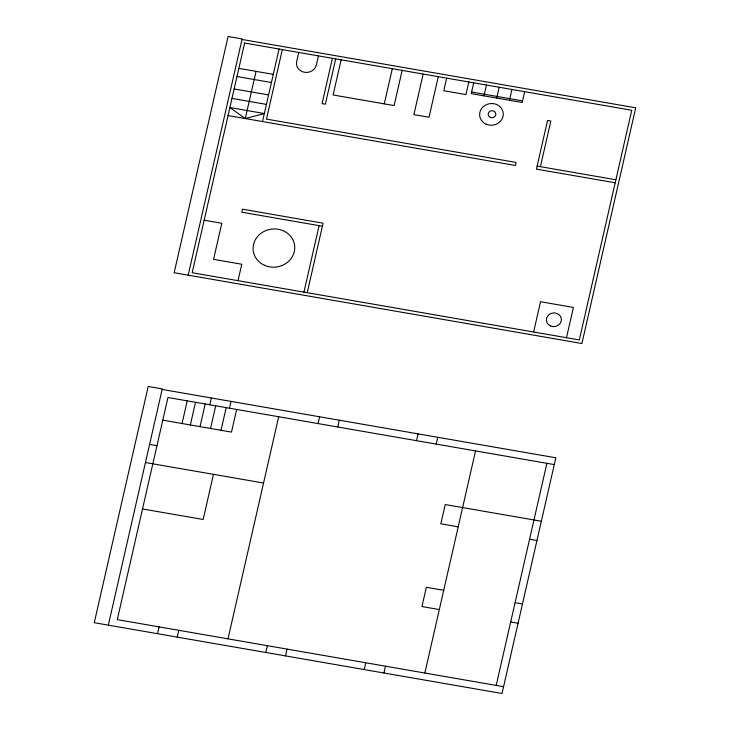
<?xml version="1.0" encoding="UTF-8"?>
<svg xmlns="http://www.w3.org/2000/svg" width="730" height="730" viewBox="0 0 730 730"><rect width="100%" height="100%" fill="white"/><g stroke="black" fill="none" stroke-linecap="round" stroke-linejoin="round"><path stroke-width="1.09" d="M108.332 625.145L162.252 388.917L148.208 386.48L94.279 622.708L502.03 693.5L555.831 457.792L162.133 389.437M188.212 275.164L242.141 38.936L228.089 36.5L174.169 272.728L581.91 343.52L635.72 107.812L242.022 39.456M245.28 118.57L264.333 113.533L229.886 107.547L245.28 118.57L256.057 71.358M182.035 423.519L187.208 400.861M190.347 424.97L195.521 402.303M262.508 121.554L279.061 49.029M282.337 49.603L266.477 119.109L516.092 162.443L515.407 165.464L228.052 115.577M200.02 426.649L205.194 403.982M157.543 633.686L159.094 626.887M209.793 404.776L211.344 397.978M238.016 280.676L241.767 264.242L213.571 259.342L221.801 223.27L204.172 220.214M210.55 428.474L215.724 405.807M298.743 52.45L296.672 61.512A10.065 9.216 -6.8 0 0 304.446 72.288A10.065 9.216 -6.8 0 0 316.355 64.933L318.426 55.863M221.017 430.289L226.19 407.623M213.47 474.336L203.168 519.477L142.523 508.956M177.226 637.108L178.777 630.309M229.475 408.198L231.027 401.4M236.657 409.448L231.483 432.105L162.79 420.179M332.424 58.3L322.076 103.623L325.361 104.198L335.7 58.865M341.138 59.805L333.108 94.982L394.109 105.576L402.139 70.399M303.935 292.119L319.11 225.634M227.988 638.85L278.687 416.739M307.221 292.684L323.089 223.188L242.497 209.191L241.812 212.211L322.395 226.209M384.272 103.87L392.302 68.693M265.811 652.483L267.363 645.685M318.061 423.573L319.612 416.775M285.494 655.905L287.045 649.107M337.744 426.995L339.295 420.197M423.163 74.049L413.901 114.61L429.021 117.238L438.283 76.677M446.66 78.128L443.785 90.739L465.932 94.581L468.806 81.979M473.715 82.828L471.242 93.641L522.196 102.483L524.669 91.67M483.981 95.849L486.454 85.036M364.233 669.574L365.785 662.776M416.483 440.664L418.034 433.866M496.719 98.066L499.192 87.253M509.458 100.275L511.931 89.462M383.916 672.996L385.467 666.198M436.166 444.086L437.717 437.279M424.842 673.033L475.54 450.921M540.419 166.668L550.84 121.043L547.555 120.477L536.45 169.123L615.189 182.792M533.63 331.995L540.538 301.727L573.397 307.44L566.489 337.707M496.199 685.415L546.898 463.304M471.607 92.035L522.57 100.886M238.829 68.374L273.276 74.35M236.967 76.531L271.414 82.508M234.138 88.941L268.585 94.918M231.976 98.413L266.423 104.39M537.143 166.102L615.883 179.772M554.28 464.59L167.964 397.512L117.265 619.624L503.581 686.702M149.586 444.397L156.968 445.674M541.35 521.247L445.227 504.558L440.829 523.83L458.212 526.841M145.443 462.528L263.557 483.032M529.569 539.233L536.952 540.519M443.721 590.305L426.338 587.285L421.94 606.548L439.323 609.568M515.079 602.697L522.461 603.975M510.681 621.96L518.063 623.237M244.614 43.052L192.182 272.719L579.319 339.934L631.751 110.266L244.614 43.052M486.107 124.164A11.853 10.841 -6.8 0 0 503.28 113.561A11.853 10.841 -6.8 0 0 484.994 105.412A11.853 10.841 -6.8 0 0 486.107 124.164M490.277 117.366A3.833 3.504 -6.8 0 0 495.825 113.935A3.833 3.504 -6.8 0 0 489.921 111.307A3.833 3.504 -6.8 0 0 490.277 117.366M264.497 265.3A20.869 19.099 -6.8 0 0 294.738 246.621A20.869 19.099 -6.8 0 0 262.526 232.268A20.869 19.099 -6.8 0 0 264.497 265.3M550.511 325.945A7.501 6.862 -6.8 0 0 561.379 319.229A7.501 6.862 -6.8 0 0 549.809 314.073A7.501 6.862 -6.8 0 0 550.511 325.945"/></g></svg>
